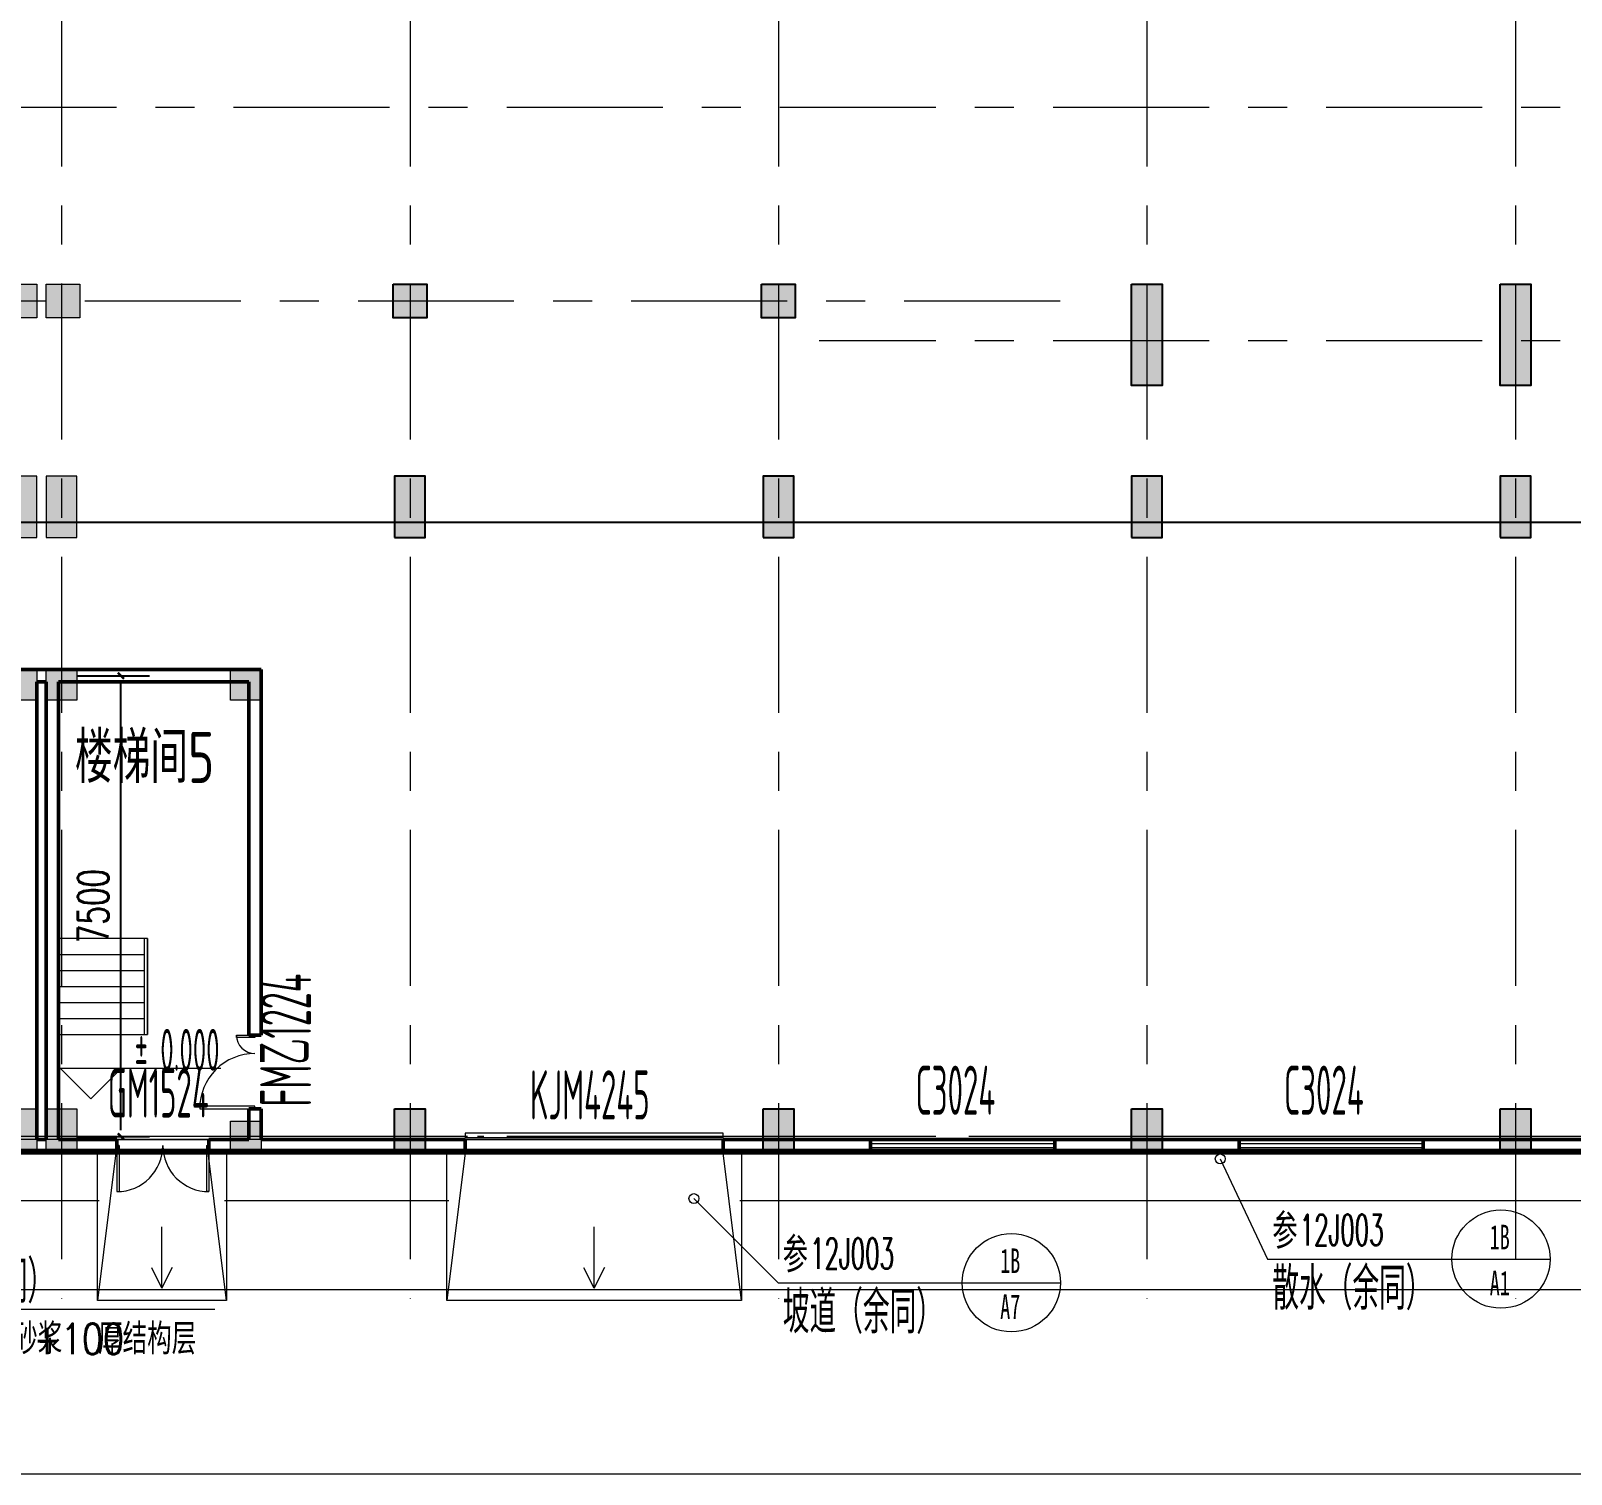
# Model space of a CAD drawing. Header units: metres. Extents: x 497148 to 498044, y 2998751 to 2999627.
# Drawn here: x 497705.76 to 497730.84, y 2999072.33 to 2999095.83 of the extents above; entities that cross this region are included whole.
import ezdxf

# ---------------------------------------------------------------- set-up
doc = ezdxf.new("R2010")
doc.units = ezdxf.units.M
for name, pattern in [('CENTER', [2, 1.25, -0.25, 0.25, -0.25]), ('DOTE', [2.42, 2, -0.2, 0.02, -0.2]), ('ZQWS-轴网线', [4448, 2540, -636, 636, -636]), ('轴网线', [4448, 2540, -636, 636, -636])]:
    doc.linetypes.add(name, pattern=pattern)
for name, color, linetype in [('A-WALL', 4, 'Continuous'), ('A-护栏', 13, 'Continuous'), ('A-楼板', 5, 'Continuous'), ('A-窗', 2, 'Continuous'), ('A-门', 2, 'Continuous'), ('COLU', 2, 'Continuous'), ('DOTE', 1, 'CENTER'), ('HATCH', 254, 'Continuous'), ('PUB_DIM', 3, 'Continuous'), ('S-WALL', 6, 'Continuous'), ('房间', 7, 'Continuous'), ('新建建筑', 2, 'Continuous')]:
    doc.layers.add(name, color=color, linetype=linetype)
for name, color, linetype, lineweight in [('A-WALL-可见线', 2, 'Continuous', 18), ('A-楼梯', 2, 'Continuous', 18), ('A-楼梯-面层线', 105, 'Continuous', 18), ('A-门窗号', 7, 'Continuous', 5), ('S-梁', 4, 'Continuous', 18), ('常规模型', 2, 'Continuous', 18), ('常规注释', 3, 'Continuous', 18), ('标高', 7, 'Continuous', 5), ('桁架-管廊', 6, 'Continuous', 0), ('结-COLU', 7, 'Continuous', 5), ('道路', 4, 'Continuous', 15)]:
    doc.layers.add(name, color=color, linetype=linetype, lineweight=lineweight)
doc.layers.add('建筑轴线', color=1, linetype='DOTE', lineweight=15, plot=False)
doc.styles.add('_HZTXT', font='txt.shx', dxfattribs={"width": 0.8, "bigfont": 'HZTXT.shx'})
doc.styles.add('_TCH_DIM_T3', font='SIMPLEX', dxfattribs={"width": 0.705882, "bigfont": 'GBCBIG'})
doc.styles.add('Hztxt-TSSDENG', font='TSSDENG', dxfattribs={"bigfont": 'Hztxt'})
doc.styles.add('Simplex_B_1', font='', dxfattribs={"width": 0.55, "height": 500})
doc.styles.add('仿宋_8', font='simfang.ttf', dxfattribs={"width": 0.6, "height": 2.5})
doc.styles.get('Simplex_B_1').set_extended_font_data('Simplex', bold=True)
doc.dimstyles.new('_TCH_ARCH&&200', dxfattribs={"dimscale": 2, "dimtxt": 280, "dimasz": 100, "dimexe": 200, "dimexo": 0, "dimgap": 100, "dimtad": 1, "dimdec": 0, "dimzin": 0, "dimdsep": 46, "dimtxsty": '_TCH_DIM_T3', "dimblk": '_ArchTick-2', "dimcen": 0.09, "dimdle": 200, "dimclrd": 256, "dimclre": 256, "dimclrt": 7, "dimazin": 2, "dimtfac": 1, "dimtdec": 0, "dimtix": 1, "dimtmove": 2, "dimatfit": 3, "dimfxl": 0, "dimtolj": 1, "dimtzin": 0, "dimarcsym": 0})

# ---------------------------------------------------------------- blocks, each defined once
blk = doc.blocks.new('新块')
blk.add_line((497572.184, 2999087.833), (497785.684, 2999087.833))
at = {"layer": '建筑轴线', "ltscale": 3}
blk.add_lwpolyline([(497572.434, 2999113.333), (497785.434, 2999113.333), (497785.434, 2999077.833), (497572.434, 2999077.833)], close=True, dxfattribs=at)
at = {"layer": '新建建筑', "linetype": 'Continuous', "const_width": 0.1}
blk.add_lwpolyline([(497785.684, 2999077.583), (497572.184, 2999077.583), (497572.184, 2999113.583), (497785.684, 2999113.583)], close=True, dxfattribs=at)
at = {"layer": '桁架-管廊', "linetype": 'ByBlock', "ltscale": 0.2}
blk.add_line((497789.434, 2999075.333), (497668.934, 2999075.333), dxfattribs=at)
at = {"layer": '道路', "linetype": 'ByBlock', "lineweight": 0, "ltscale": 0.2}
blk.add_line((497758.434, 2999072.333), (497576.91, 2999072.333), dxfattribs=at)
blk = doc.blocks.new('组合窗-双层双列-上部固定下部推拉 - C3024-4489019-0_000平面图_118')
at = {"color": 0, "lineweight": 50}
for p, q in [((-1500, -100), (-1500, 100)), ((1500, 100), (1500, -100))]:
    blk.add_line(p, q, dxfattribs=at)
at = {"color": 0, "lineweight": 18}
for p, q in [((-1500, 100), (1500, 100)), ((-1500, 33), (1500, 33)), ((-1500, -33), (1500, -33)), ((1500, -100), (-1500, -100))]:
    blk.add_line(p, q, dxfattribs=at)
blk = doc.blocks.new('一层_dwg_一层-5204054-0_000平面图_118')
at = {"layer": 'COLU', "color": 0, "flags": 128}
for points in [[(169941, 43654), (170491, 43654), (170491, 43104), (169941, 43104)], [(175941, 43654), (176491, 43654), (176491, 43104), (175941, 43104)], [(181966, 43654), (182466, 43654), (182466, 42004), (181966, 42004)], [(187966, 43654), (188466, 43654), (188466, 42004), (187966, 42004)], [(169966, 39529), (170466, 39529), (170466, 40529), (169966, 40529)], [(175966, 39529), (176466, 39529), (176466, 40529), (175966, 40529)], [(181966, 39529), (182466, 39529), (182466, 40529), (181966, 40529)], [(187966, 39529), (188466, 39529), (188466, 40529), (187966, 40529)], [(169966, 30229), (170466, 30229), (170466, 29529), (169966, 29529)], [(175966, 30229), (176466, 30229), (176466, 29529), (175966, 29529)], [(181966, 30229), (182466, 30229), (182466, 29529), (181966, 29529)], [(187966, 30229), (188466, 30229), (188466, 29529), (187966, 29529)]]:
    blk.add_lwpolyline(points, close=True, dxfattribs=at)
at = {"layer": '结-COLU', "color": 0, "flags": 128}
for points in [[(163591, 43654), (164141, 43654), (164141, 43104), (163591, 43104)], [(164291, 43654), (164841, 43654), (164841, 43104), (164291, 43104)], [(163641, 39529), (164141, 39529), (164141, 40529), (163641, 40529)], [(164291, 39529), (164791, 39529), (164791, 40529), (164291, 40529)], [(163641, 37379), (164141, 37379), (164141, 36879), (163641, 36879)], [(164291, 37379), (164791, 37379), (164791, 36879), (164291, 36879)], [(167291, 37379), (167791, 37379), (167791, 36879), (167291, 36879)], [(163641, 30229), (164141, 30229), (164141, 29529), (163641, 29529)], [(164291, 30229), (164791, 30229), (164791, 29529), (164291, 29529)], [(167291, 30029), (167791, 30029), (167791, 29529), (167291, 29529)]]:
    blk.add_lwpolyline(points, close=True, dxfattribs=at)
blk = doc.blocks.new('一层_dwg-4685749-0_000平面图_118')
at = {"lineweight": 5}
h = blk.add_hatch(color=0, dxfattribs=at)
h.paths.add_polyline_path([(178894, 10714), (179394, 10714), (179394, 11214), (178894, 11214)], flags=0)
h.paths.add_polyline_path([(151569, 10714), (152069, 10714), (152069, 11414), (151569, 11414)], flags=0)
h.paths.add_polyline_path([(229894, 10714), (230394, 10714), (230394, 11414), (229894, 11414)], flags=0)
h.paths.add_polyline_path([(188069, 10714), (188069, 11414), (187569, 11414), (187569, 10714)], flags=0)
h.paths.add_polyline_path([(229744, 10714), (229744, 11414), (229244, 11414), (229244, 10714)], flags=0)
h.paths.add_polyline_path([(211569, 10714), (212069, 10714), (212069, 11414), (211569, 11414)], flags=0)
h.paths.add_polyline_path([(42069, 10714), (42569, 10714), (42569, 11414), (42069, 11414)], flags=0)
h.paths.add_polyline_path([(217569, 10714), (218069, 10714), (218069, 11414), (217569, 11414)], flags=0)
h.paths.add_polyline_path([(55569, 10714), (56069, 10714), (56069, 11414), (55569, 11414)], flags=0)
h.paths.add_polyline_path([(115569, 10714), (116069, 10714), (116069, 11414), (115569, 11414)], flags=0)
h.paths.add_polyline_path([(50069, 10714), (50069, 11414), (49569, 11414), (49569, 10714)], flags=0)
h.paths.add_polyline_path([(181569, 10714), (182069, 10714), (182069, 11414), (181569, 11414)], flags=0)
h.paths.add_polyline_path([(109744, 10714), (109744, 11414), (109244, 11414), (109244, 10714)], flags=0)
h.paths.add_polyline_path([(91569, 10714), (92069, 10714), (92069, 11414), (91569, 11414)], flags=0)
h.paths.add_polyline_path([(236069, 10714), (236069, 11414), (235569, 11414), (235569, 10714)], flags=0)
h.paths.add_polyline_path([(74069, 10714), (74069, 11414), (73569, 11414), (73569, 10714)], flags=0)
h.paths.add_polyline_path([(88569, 10714), (89069, 10714), (89069, 11214), (88569, 11214)], flags=0)
h.paths.add_polyline_path([(61569, 10714), (62069, 10714), (62069, 11414), (61569, 11414)], flags=0)
h.paths.add_polyline_path([(133569, 10714), (134069, 10714), (134069, 11414), (133569, 11414)], flags=0)
h.paths.add_polyline_path([(67569, 10714), (68069, 10714), (68069, 11414), (67569, 11414)], flags=0)
h.paths.add_polyline_path([(169569, 10714), (170069, 10714), (170069, 11414), (169569, 11414)], flags=0)
h.paths.add_polyline_path([(193569, 10714), (194069, 10714), (194069, 11414), (193569, 11414)], flags=0)
h.paths.add_polyline_path([(200069, 10714), (200069, 11414), (199569, 11414), (199569, 10714)], flags=0)
h.paths.add_polyline_path([(164069, 10714), (164069, 11414), (163569, 11414), (163569, 10714)], flags=0)
h.paths.add_polyline_path([(176394, 10714), (176394, 11414), (175894, 11414), (175894, 10714)], flags=0)
h.paths.add_polyline_path([(205869, 10714), (206369, 10714), (206369, 11414), (205869, 11414)], flags=0)
h.paths.add_polyline_path([(223569, 10714), (224069, 10714), (224069, 11414), (223569, 11414)], flags=0)
h.paths.add_polyline_path([(249569, 10714), (249569, 11414), (249069, 11414), (249069, 10714)], flags=0)
h.paths.add_polyline_path([(175744, 10714), (175744, 11414), (175244, 11414), (175244, 10714)], flags=0)
h.paths.add_polyline_path([(255569, 10714), (255569, 11414), (255069, 11414), (255069, 10714)], flags=0)
h.paths.add_polyline_path([(128069, 10714), (128069, 11414), (127569, 11414), (127569, 10714)], flags=0)
h.paths.add_polyline_path([(79569, 10714), (80069, 10714), (80069, 11414), (79569, 11414)], flags=0)
h.paths.add_polyline_path([(243569, 10714), (243569, 11414), (243069, 11414), (243069, 10714)], flags=0)
h.paths.add_polyline_path([(85569, 10714), (86069, 10714), (86069, 11414), (85569, 11414)], flags=0)
h.paths.add_polyline_path([(98069, 10714), (98069, 11414), (97569, 11414), (97569, 10714), (97686, 10714)], flags=0)
h.paths.add_polyline_path([(103569, 10714), (104069, 10714), (104069, 11414), (103569, 11414)], flags=0)
h.paths.add_polyline_path([(121569, 10714), (122069, 10714), (122069, 11414), (121569, 11414)], flags=0)
h.paths.add_polyline_path([(110394, 10714), (110394, 11414), (109894, 11414), (109894, 10714)], flags=0)
h.paths.add_polyline_path([(146069, 10714), (146069, 11414), (145569, 11414), (145569, 10714)], flags=0)
h.paths.add_polyline_path([(158069, 10714), (158069, 11414), (157569, 11414), (157569, 10714)], flags=0)
h.paths.add_polyline_path([(140069, 10714), (140069, 11414), (139569, 11414), (139569, 10714)], flags=0)
h.paths.add_polyline_path([(243569, 13164), (243569, 13664), (243069, 13664), (243069, 13164)], flags=0)
h.paths.add_polyline_path([(249069, 13164), (249569, 13164), (249569, 13664), (249069, 13664)], flags=0)
h.paths.add_polyline_path([(140069, 15214), (140069, 15714), (139569, 15714), (139569, 15214)], flags=0)
h.paths.add_polyline_path([(157569, 15214), (158069, 15214), (158069, 15714), (157569, 15714)], flags=0)
h.paths.add_polyline_path([(151569, 15214), (152069, 15214), (152069, 15714), (151569, 15714)], flags=0)
h.paths.add_polyline_path([(128069, 15214), (128069, 15714), (127569, 15714), (127569, 15214)], flags=0)
h.paths.add_polyline_path([(146069, 15214), (146069, 15714), (145569, 15714), (145569, 15214)], flags=0)
h.paths.add_polyline_path([(133569, 15214), (134069, 15214), (134069, 15714), (133569, 15714)], flags=0)
h.paths.add_polyline_path([(88569, 18064), (89069, 18064), (89069, 18564), (88569, 18564)], flags=0)
h.paths.add_polyline_path([(79719, 18064), (80069, 18064), (80069, 18564), (79569, 18564), (79569, 18064)], flags=0)
h.paths.add_polyline_path([(85569, 18064), (86069, 18064), (86069, 18564), (85569, 18564)], flags=0)
h.paths.add_polyline_path([(74069, 18064), (74069, 18564), (73569, 18564), (73569, 18064)], flags=0)
h.paths.add_polyline_path([(178894, 18064), (179394, 18064), (179394, 18564), (178894, 18564)], flags=0)
h.paths.add_polyline_path([(164069, 18064), (164069, 18564), (163569, 18564), (163569, 18064)], flags=0)
h.paths.add_polyline_path([(175244, 18064), (175744, 18064), (175744, 18564), (175244, 18564)], flags=0)
h.paths.add_polyline_path([(175894, 18064), (176394, 18064), (176394, 18564), (175894, 18564)], flags=0)
h.paths.add_polyline_path([(169569, 18064), (170069, 18064), (170069, 18564), (169569, 18564)], flags=0)
h.paths.add_polyline_path([(169569, 20714), (170069, 20714), (170069, 21714), (169569, 21714), (169569, 21014)], flags=0)
h.paths.add_polyline_path([(55569, 20714), (56069, 20714), (56069, 21714), (55569, 21714), (55569, 21014)], flags=0)
h.paths.add_polyline_path([(175744, 20714), (175744, 21714), (175244, 21714), (175244, 20714)], flags=0)
h.paths.add_polyline_path([(49569, 20714), (50069, 20714), (50069, 21714), (49569, 21714), (49569, 21014)], flags=0)
h.paths.add_polyline_path([(164069, 20714), (164069, 21714), (163569, 21714), (163569, 20714)], flags=0)
h.paths.add_polyline_path([(133569, 20714), (134069, 20714), (134069, 21714), (133569, 21714), (133569, 21014)], flags=0)
h.paths.add_polyline_path([(158069, 20714), (158069, 21714), (157569, 21714), (157569, 20714)], flags=0)
h.paths.add_polyline_path([(92069, 20714), (92069, 21714), (91569, 21714), (91569, 20714)], flags=0)
h.paths.add_polyline_path([(61569, 20714), (62069, 20714), (62069, 21714), (61569, 21714), (61569, 21014)], flags=0)
h.paths.add_polyline_path([(73569, 20714), (74069, 20714), (74069, 21714), (73569, 21714), (73569, 21014)], flags=0)
h.paths.add_polyline_path([(67569, 20714), (68069, 20714), (68069, 21714), (67569, 21714), (67569, 21014)], flags=0)
h.paths.add_polyline_path([(85569, 20714), (86069, 20714), (86069, 21714), (85569, 21714), (85569, 21014)], flags=0)
h.paths.add_polyline_path([(109744, 20714), (109744, 21714), (109244, 21714), (109244, 20714)], flags=0)
h.paths.add_polyline_path([(42069, 20714), (42569, 20714), (42569, 21714), (42069, 21714), (42069, 21014)], flags=0)
h.paths.add_polyline_path([(151569, 20714), (152069, 20714), (152069, 21714), (151569, 21714), (151569, 21014)], flags=0)
h.paths.add_polyline_path([(206369, 20714), (206369, 21714), (205869, 21714), (205869, 20714)], flags=0)
h.paths.add_polyline_path([(249069, 20714), (249569, 20714), (249569, 21714), (249069, 21714), (249069, 21014)], flags=0)
h.paths.add_polyline_path([(255569, 20714), (255569, 21714), (255069, 21714), (255069, 20714)], flags=0)
h.paths.add_polyline_path([(212069, 20714), (212069, 21714), (211569, 21714), (211569, 20714)], flags=0)
h.paths.add_polyline_path([(217569, 20714), (218069, 20714), (218069, 21714), (217569, 21714), (217569, 21014)], flags=0)
h.paths.add_polyline_path([(224069, 20714), (224069, 21714), (223569, 21714), (223569, 20714)], flags=0)
h.paths.add_polyline_path([(199569, 20714), (200069, 20714), (200069, 21714), (199569, 21714), (199569, 21014)], flags=0)
h.paths.add_polyline_path([(193569, 20714), (194069, 20714), (194069, 21714), (193569, 21714), (193569, 21014)], flags=0)
h.paths.add_polyline_path([(80069, 20714), (80069, 21714), (79569, 21714), (79569, 20714)], flags=0)
h.paths.add_polyline_path([(97686, 20714), (98069, 20714), (98069, 21714), (97569, 21714), (97569, 20714)], flags=0)
h.paths.add_polyline_path([(116069, 20714), (116069, 21714), (115569, 21714), (115569, 20714)], flags=0)
h.paths.add_polyline_path([(104069, 20714), (104069, 21714), (103569, 21714), (103569, 20714)], flags=0)
h.paths.add_polyline_path([(181569, 20714), (182069, 20714), (182069, 21714), (181569, 21714), (181569, 21014)], flags=0)
h.paths.add_polyline_path([(188069, 20714), (188069, 21714), (187569, 21714), (187569, 20714)], flags=0)
h.paths.add_polyline_path([(235569, 20714), (236069, 20714), (236069, 21714), (235569, 21714), (235569, 21014)], flags=0)
h.paths.add_polyline_path([(229244, 20714), (229744, 20714), (229744, 21714), (229244, 21714), (229244, 21014)], flags=0)
h.paths.add_polyline_path([(139569, 20714), (140069, 20714), (140069, 21714), (139569, 21714), (139569, 21014)], flags=0)
h.paths.add_polyline_path([(230394, 20714), (230394, 21714), (229894, 21714), (229894, 20714)], flags=0)
h.paths.add_polyline_path([(110394, 20714), (110394, 21714), (109894, 21714), (109894, 20714)], flags=0)
h.paths.add_polyline_path([(243069, 20714), (243569, 20714), (243569, 21714), (243069, 21714), (243069, 21014)], flags=0)
h.paths.add_polyline_path([(122069, 20714), (122069, 21714), (121569, 21714), (121569, 20714)], flags=0)
h.paths.add_polyline_path([(128069, 20714), (128069, 21714), (127569, 21714), (127569, 20714)], flags=0)
h.paths.add_polyline_path([(176394, 20714), (176394, 21714), (175894, 21714), (175894, 20714)], flags=0)
h.paths.add_polyline_path([(145569, 20714), (146069, 20714), (146069, 21714), (145569, 21714), (145569, 21014)], flags=0)
h.paths.add_polyline_path([(206369, 23189), (206369, 24839), (205869, 24839), (205869, 23189)], flags=0)
h.paths.add_polyline_path([(199569, 23189), (200069, 23189), (200069, 24839), (199569, 24839)], flags=0)
h.paths.add_polyline_path([(194069, 23189), (194069, 24839), (193569, 24839), (193569, 23189)], flags=0)
h.paths.add_polyline_path([(229044, 23564), (229744, 23564), (229744, 24264), (229044, 24264)], flags=0)
h.paths.add_polyline_path([(224169, 23564), (224169, 24264), (223469, 24264), (223469, 23564)], flags=0)
h.paths.add_polyline_path([(217469, 23564), (218169, 23564), (218169, 24264), (217469, 24264)], flags=0)
h.paths.add_polyline_path([(212169, 23564), (212169, 24264), (211469, 24264), (211469, 23564)], flags=0)
h.paths.add_polyline_path([(230594, 23564), (230594, 24264), (229894, 24264), (229894, 23564)], flags=0)
h.paths.add_polyline_path([(187544, 24289), (188094, 24289), (188094, 24839), (187544, 24839)], flags=0)
h.paths.add_polyline_path([(182094, 24289), (182094, 24839), (181544, 24839), (181544, 24289)], flags=0)
h.paths.add_polyline_path([(104094, 24289), (104094, 24839), (103544, 24839), (103544, 24289)], flags=0)
h.paths.add_polyline_path([(109894, 24289), (110444, 24289), (110444, 24839), (109894, 24839)], flags=0)
h.paths.add_polyline_path([(121544, 24289), (122094, 24289), (122094, 24839), (121544, 24839)], flags=0)
h.paths.add_polyline_path([(97686, 24289), (98094, 24289), (98094, 24839), (97544, 24839), (97544, 24289)], flags=0)
h.paths.add_polyline_path([(163544, 24289), (164094, 24289), (164094, 24839), (163544, 24839)], flags=0)
h.paths.add_polyline_path([(175194, 24289), (175744, 24289), (175744, 24839), (175194, 24839)], flags=0)
h.paths.add_polyline_path([(133544, 24289), (134094, 24289), (134094, 24839), (133544, 24839)], flags=0)
h.paths.add_polyline_path([(175894, 24289), (176444, 24289), (176444, 24839), (175894, 24839)], flags=0)
h.paths.add_polyline_path([(146094, 24289), (146094, 24839), (145544, 24839), (145544, 24289)], flags=0)
h.paths.add_polyline_path([(80094, 24289), (80094, 24839), (79544, 24839), (79544, 24289)], flags=0)
h.paths.add_polyline_path([(85544, 24289), (86094, 24289), (86094, 24839), (85544, 24839)], flags=0)
h.paths.add_polyline_path([(128094, 24289), (128094, 24839), (127544, 24839), (127544, 24289)], flags=0)
h.paths.add_polyline_path([(151544, 24289), (152094, 24289), (152094, 24839), (151544, 24839)], flags=0)
h.paths.add_polyline_path([(109194, 24289), (109744, 24289), (109744, 24839), (109194, 24839)], flags=0)
h.paths.add_polyline_path([(169544, 24289), (170094, 24289), (170094, 24839), (169544, 24839)], flags=0)
h.paths.add_polyline_path([(140094, 24289), (140094, 24839), (139544, 24839), (139544, 24289)], flags=0)
h.paths.add_polyline_path([(157544, 24289), (158094, 24289), (158094, 24839), (157544, 24839)], flags=0)
h.paths.add_polyline_path([(91544, 24289), (92094, 24289), (92094, 24839), (91544, 24839)], flags=0)
h.paths.add_polyline_path([(115544, 24289), (116094, 24289), (116094, 24839), (115544, 24839)], flags=0)
h.paths.add_polyline_path([(235544, 27439), (236094, 27439), (236094, 27989), (235544, 27989)], flags=0)
h.paths.add_polyline_path([(243044, 27439), (243594, 27439), (243594, 27989), (243044, 27989)], flags=0)
h.paths.add_polyline_path([(249594, 27439), (249594, 27989), (249044, 27989), (249044, 27439)], flags=0)
h.paths.add_polyline_path([(62094, 27439), (62094, 27989), (61544, 27989), (61544, 27439)], flags=0)
h.paths.add_polyline_path([(64569, 27439), (65119, 27439), (65119, 27989), (64569, 27989)], flags=0)
h.paths.add_polyline_path([(56094, 27439), (56094, 27989), (55544, 27989), (55544, 27439)], flags=0)
h.paths.add_polyline_path([(50094, 27439), (50094, 27989), (49559, 27989), (49559, 27439)], flags=0)
h.paths.add_polyline_path([(255569, 27464), (255569, 27964), (254769, 27964), (254769, 27464)], flags=0)
h.paths.add_polyline_path([(42579, 27464), (42579, 27964), (42069, 27964), (42069, 27464)], flags=0)
h.paths.add_polyline_path([(243594, 34739), (243594, 35289), (243044, 35289), (243044, 34739)], flags=0)
h.paths.add_polyline_path([(249044, 34739), (249594, 34739), (249594, 35289), (249044, 35289)], flags=0)
h.paths.add_polyline_path([(236094, 34739), (236094, 35289), (235544, 35289), (235544, 34739)], flags=0)
h.paths.add_polyline_path([(64569, 34739), (65119, 34739), (65119, 35289), (64569, 35289)], flags=0)
h.paths.add_polyline_path([(55544, 34739), (56094, 34739), (56094, 35289), (55544, 35289)], flags=0)
h.paths.add_polyline_path([(49559, 34739), (50094, 34739), (50094, 35289), (49559, 35289), (49559, 35274)], flags=0)
h.paths.add_polyline_path([(61544, 34739), (62094, 34739), (62094, 35289), (61544, 35289)], flags=0)
h.paths.add_polyline_path([(42579, 34764), (42579, 35264), (42069, 35264), (42069, 34764)], flags=0)
h.paths.add_polyline_path([(255569, 34764), (255569, 35264), (254769, 35264), (254769, 34764)], flags=0)
h.paths.add_polyline_path([(229769, 37589), (229769, 38139), (229219, 38139), (229219, 37589)], flags=0)
h.paths.add_polyline_path([(187544, 37589), (188094, 37589), (188094, 38139), (187544, 38139)], flags=0)
h.paths.add_polyline_path([(236094, 37589), (236094, 38139), (235544, 38139), (235544, 37589)], flags=0)
h.paths.add_polyline_path([(212094, 37589), (212094, 38139), (211544, 38139), (211544, 37589)], flags=0)
h.paths.add_polyline_path([(182094, 37589), (182094, 38139), (181544, 38139), (181544, 37589)], flags=0)
h.paths.add_polyline_path([(243594, 37589), (243594, 38139), (243044, 38139), (243044, 37589)], flags=0)
h.paths.add_polyline_path([(230419, 37589), (230419, 38139), (229869, 38139), (229869, 37589)], flags=0)
h.paths.add_polyline_path([(199544, 37589), (200094, 37589), (200094, 38139), (199544, 38139)], flags=0)
h.paths.add_polyline_path([(249044, 37589), (249594, 37589), (249594, 38139), (249044, 38139)], flags=0)
h.paths.add_polyline_path([(205844, 37589), (206394, 37589), (206394, 38139), (205844, 38139)], flags=0)
h.paths.add_polyline_path([(223544, 37589), (224094, 37589), (224094, 38139), (223544, 38139)], flags=0)
h.paths.add_polyline_path([(218094, 37589), (218094, 38139), (217544, 38139), (217544, 37589)], flags=0)
h.paths.add_polyline_path([(194094, 37589), (194094, 38139), (193544, 38139), (193544, 37589)], flags=0)
h.paths.add_polyline_path([(163544, 37589), (164094, 37589), (164094, 38139), (163544, 38139)], flags=0)
h.paths.add_polyline_path([(157544, 37589), (158094, 37589), (158094, 38139), (157544, 38139)], flags=0)
h.paths.add_polyline_path([(176444, 37589), (176444, 38139), (175894, 38139), (175894, 37589)], flags=0)
h.paths.add_polyline_path([(146094, 37589), (146094, 38139), (145544, 38139), (145544, 37589)], flags=0)
h.paths.add_polyline_path([(169544, 37589), (170094, 37589), (170094, 38139), (169544, 38139)], flags=0)
h.paths.add_polyline_path([(139544, 37589), (140094, 37589), (140094, 38139), (139544, 38139)], flags=0)
h.paths.add_polyline_path([(91544, 37589), (92094, 37589), (92094, 38139), (91544, 38139)], flags=0)
h.paths.add_polyline_path([(97544, 37589), (98094, 37589), (98094, 38139), (97544, 38139)], flags=0)
h.paths.add_polyline_path([(80094, 37589), (80094, 38139), (79544, 38139), (79544, 37589)], flags=0)
h.paths.add_polyline_path([(115544, 37589), (116094, 37589), (116094, 38139), (115544, 38139)], flags=0)
h.paths.add_polyline_path([(134094, 37589), (134094, 38139), (133544, 38139), (133544, 37589)], flags=0)
h.paths.add_polyline_path([(85544, 37589), (86094, 37589), (86094, 38139), (85544, 38139)], flags=0)
h.paths.add_polyline_path([(104094, 37589), (104094, 38139), (103544, 38139), (103544, 37589)], flags=0)
h.paths.add_polyline_path([(109744, 37589), (109744, 38139), (109194, 38139), (109194, 37589)], flags=0)
h.paths.add_polyline_path([(56094, 37589), (56094, 38139), (55544, 38139), (55544, 37589)], flags=0)
h.paths.add_polyline_path([(73544, 37589), (74094, 37589), (74094, 38139), (73544, 38139)], flags=0)
h.paths.add_polyline_path([(50094, 37589), (50094, 38139), (49559, 38139), (49559, 37589)], flags=0)
h.paths.add_polyline_path([(127544, 37589), (128094, 37589), (128094, 38139), (127544, 38139)], flags=0)
h.paths.add_polyline_path([(122094, 37589), (122094, 38139), (121544, 38139), (121544, 37589)], flags=0)
h.paths.add_polyline_path([(110444, 37589), (110444, 38139), (109894, 38139), (109894, 37589)], flags=0)
h.paths.add_polyline_path([(175744, 37589), (175744, 38139), (175194, 38139), (175194, 37589)], flags=0)
h.paths.add_polyline_path([(152094, 37589), (152094, 38139), (151544, 38139), (151544, 37589)], flags=0)
h.paths.add_polyline_path([(68094, 37589), (68094, 38139), (67544, 38139), (67544, 37589)], flags=0)
h.paths.add_polyline_path([(62094, 37589), (62094, 38139), (61544, 38139), (61544, 37589)], flags=0)
h.paths.add_polyline_path([(42579, 37614), (42579, 38114), (42069, 38114), (42069, 37614)], flags=0)
h.paths.add_polyline_path([(255569, 37614), (255569, 38114), (254769, 38114), (254769, 37614)], flags=0)
h.paths.add_polyline_path([(243069, 43764), (243569, 43764), (243569, 44264), (243069, 44264), (243069, 43864)], flags=0)
h.paths.add_polyline_path([(249069, 43764), (249569, 43764), (249569, 44264), (249069, 44264)], flags=0)
h.paths.add_polyline_path([(255569, 45714), (255569, 46714), (255069, 46714), (255069, 45714)], flags=0)
h.paths.add_polyline_path([(249069, 45714), (249569, 45714), (249569, 46714), (249069, 46714)], flags=0)
h.paths.add_polyline_path([(243569, 45714), (243569, 46714), (243069, 46714), (243069, 45714)], flags=0)
h.paths.add_polyline_path([(187569, 45714), (188069, 45714), (188069, 46714), (187569, 46714)], flags=0)
h.paths.add_polyline_path([(182069, 45714), (182069, 46714), (181569, 46714), (181569, 45714)], flags=0)
h.paths.add_polyline_path([(229894, 45714), (230394, 45714), (230394, 46714), (229894, 46714)], flags=0)
h.paths.add_polyline_path([(229244, 45714), (229744, 45714), (229744, 46714), (229244, 46714)], flags=0)
h.paths.add_polyline_path([(236069, 45714), (236069, 46714), (235569, 46714), (235569, 45714)], flags=0)
h.paths.add_polyline_path([(212069, 45714), (212069, 46714), (211569, 46714), (211569, 45714)], flags=0)
h.paths.add_polyline_path([(193569, 45714), (194069, 45714), (194069, 46714), (193569, 46714)], flags=0)
h.paths.add_polyline_path([(199569, 45714), (200069, 45714), (200069, 46714), (199569, 46714)], flags=0)
h.paths.add_polyline_path([(205869, 45714), (206369, 45714), (206369, 46714), (205869, 46714)], flags=0)
h.paths.add_polyline_path([(223569, 45714), (224069, 45714), (224069, 46714), (223569, 46714)], flags=0)
h.paths.add_polyline_path([(218069, 45714), (218069, 46714), (217569, 46714), (217569, 45714)], flags=0)
h.paths.add_polyline_path([(146069, 45714), (146069, 46714), (145569, 46714), (145569, 45714)], flags=0)
h.paths.add_polyline_path([(176394, 45714), (176394, 46714), (175894, 46714), (175894, 45714)], flags=0)
h.paths.add_polyline_path([(49569, 45714), (50069, 45714), (50069, 46714), (49569, 46714)], flags=0)
h.paths.add_polyline_path([(42069, 45714), (42569, 45714), (42569, 46714), (42069, 46714)], flags=0)
h.paths.add_polyline_path([(163569, 45714), (164069, 45714), (164069, 46714), (163569, 46714)], flags=0)
h.paths.add_polyline_path([(170069, 45714), (170069, 46714), (169569, 46714), (169569, 45714)], flags=0)
h.paths.add_polyline_path([(91569, 45714), (92069, 45714), (92069, 46714), (91569, 46714)], flags=0)
h.paths.add_polyline_path([(121569, 45714), (122069, 45714), (122069, 46714), (121569, 46714)], flags=0)
h.paths.add_polyline_path([(128069, 45714), (128069, 46714), (127569, 46714), (127569, 45714)], flags=0)
h.paths.add_polyline_path([(103569, 45714), (104069, 45714), (104069, 46714), (103569, 46714)], flags=0)
h.paths.add_polyline_path([(74069, 45714), (74069, 46714), (73569, 46714), (73569, 45714)], flags=0)
h.paths.add_polyline_path([(86069, 45714), (86069, 46714), (85569, 46714), (85569, 45714)], flags=0)
h.paths.add_polyline_path([(157569, 45714), (158069, 45714), (158069, 46714), (157569, 46714)], flags=0)
h.paths.add_polyline_path([(110394, 45714), (110394, 46714), (109894, 46714), (109894, 45714)], flags=0)
h.paths.add_polyline_path([(68069, 45714), (68069, 46714), (67569, 46714), (67569, 45714)], flags=0)
h.paths.add_polyline_path([(175744, 45714), (175744, 46714), (175244, 46714), (175244, 45714)], flags=0)
h.paths.add_polyline_path([(61569, 45714), (62069, 45714), (62069, 46714), (61569, 46714)], flags=0)
h.paths.add_polyline_path([(80069, 45714), (80069, 46714), (79569, 46714), (79569, 45714)], flags=0)
h.paths.add_polyline_path([(133569, 45714), (134069, 45714), (134069, 46714), (133569, 46714)], flags=0)
h.paths.add_polyline_path([(97569, 45714), (98069, 45714), (98069, 46714), (97569, 46714)], flags=0)
h.paths.add_polyline_path([(55569, 45714), (56069, 45714), (56069, 46714), (55569, 46714)], flags=0)
h.paths.add_polyline_path([(139569, 45714), (140069, 45714), (140069, 46714), (139569, 46714)], flags=0)
h.paths.add_polyline_path([(109244, 45714), (109744, 45714), (109744, 46714), (109244, 46714)], flags=0)
h.paths.add_polyline_path([(115569, 45714), (116069, 45714), (116069, 46714), (115569, 46714)], flags=0)
h.paths.add_polyline_path([(152069, 45714), (152069, 46714), (151569, 46714), (151569, 45714)], flags=0)
at = {"color": 0}
blk.add_blockref('一层_dwg_一层-5204054-0_000平面图_118', (11602, -18815), dxfattribs=at)
blk = doc.blocks.new('ZQWS-卷帘门-侧装-单轨-可开启 - 卷帘门KJM4245-4749341-0_000平面图_118')
at = {"color": 0, "lineweight": 50}
for p, q in [((-2100, 100), (-2100, -100)), ((2100, -100), (2100, 100))]:
    blk.add_line(p, q, dxfattribs=at)
at = {"color": 0, "lineweight": 13}
for p, q in [((2100, -130), (-2100, -130)), ((-2100, -130), (-2100, -200)), ((-2100, -200), (2100, -200)), ((2100, -200), (2100, -130))]:
    blk.add_line(p, q, dxfattribs=at)
blk = doc.blocks.new('顶部扶栏类型 - 顶部扶栏_内部_-4797701-0_000平面图_118')
at = {"layer": 'A-护栏', "lineweight": 13}
for p, q in [((88867, 28831), (88867, 28827)), ((88867, 28827), (88917, 28827)), ((88917, 28827), (88917, 28831))]:
    blk.add_line(p, q, dxfattribs=at)
blk = doc.blocks.new('顶部扶栏类型 - 顶部扶栏_内部_-V8-0_000平面图_118')
at = {"layer": 'A-护栏', "lineweight": 13}
for p, q in [((88917, 30387), (88867, 30387)), ((88867, 28827), (88867, 30387)), ((88917, 28827), (88917, 30387)), ((88867, 28827), (88917, 28827))]:
    blk.add_line(p, q, dxfattribs=at)
blk = doc.blocks.new('海诚-子母-防火-平开-无视窗 - 1200 x 2400mm b-4565267-0_000平面图_118')
at = {"color": 0, "lineweight": 5}
for p, q in [((-560, 900), (-600, 900)), ((-600, 900), (-600, 100)), ((-560, 0), (-560, 900)), ((560, 0), (560, 300)), ((560, 300), (600, 300)), ((600, 300), (600, 100)), ((-600, 0), (-560, 0)), ((600, 0), (560, 0))]:
    blk.add_line(p, q, dxfattribs=at)
at = {"color": 0, "lineweight": 18}
for p, q in [((-600, 100), (-600, 0)), ((600, 100), (600, 0))]:
    blk.add_line(p, q, dxfattribs=at)
at = {"color": 0, "lineweight": 5}
for centre, radius, start, end in [((-600, 0), 900, 360, 90), ((600, 0), 300, 90, 180)]:
    blk.add_arc(centre, radius, start, end, dxfattribs=at)
blk = doc.blocks.new('ZQWS-双扇平开门 - GM1524-4417206-0_000平面图_118')
at = {"color": 0, "lineweight": 18}
for p, q in [((-750, 750), (-710, 750)), ((-750, 100), (-750, 750)), ((-710, 0), (-710, 750)), ((750, 750), (710, 750)), ((710, 0), (710, 750)), ((750, 100), (750, 750)), ((-710, 0), (-750, 0)), ((710, 0), (750, 0))]:
    blk.add_line(p, q, dxfattribs=at)
at = {"color": 0, "lineweight": 50}
for p, q in [((-750, 100), (-750, -100)), ((750, -100), (750, 100))]:
    blk.add_line(p, q, dxfattribs=at)
at = {"color": 0, "lineweight": 18}
for centre, start, end in [((-750, 0), 360, 90), ((750, 0), 90, 180)]:
    blk.add_arc(centre, 750, start, end, dxfattribs=at)
blk = doc.blocks.new('入门坡道 - 入门坡道-4959790-0_000平面图_118')
at = {"layer": '常规模型', "lineweight": 18}
for p, q in [((-1097, -2269), (-1097, 131)), ((-1097, 131), (-797, 131)), ((-797, 131), (-1097, -2269)), ((-797, 131), (703, 131)), ((703, 131), (1003, 131)), ((1003, -2269), (703, 131)), ((1003, 131), (1003, -2269)), ((1003, -2269), (-1097, -2269))]:
    blk.add_line(p, q, dxfattribs=at)
blk = doc.blocks.new('入门坡道 - 入门坡道 - 200-6_118')
at = {"layer": '常规模型'}
for q in [(-47, -1069), (-214, -1741), (127, -1728)]:
    blk.add_line((-47, -2069), q, dxfattribs=at)
blk.add_blockref('入门坡道 - 入门坡道-4959790-0_000平面图_118', (0, 0), dxfattribs=at)
blk = doc.blocks.new('入门坡道 - 入门坡道-4743831-0_000平面图_118')
at = {"layer": '常规模型', "lineweight": 18}
for p, q in [((-2447, -2269), (-2447, 131)), ((-2447, 131), (-2147, 131)), ((-2147, 131), (-2447, -2269)), ((-2147, 131), (2053, 131)), ((2053, 131), (2353, 131)), ((2353, -2269), (2053, 131)), ((2353, 131), (2353, -2269)), ((2353, -2269), (-2447, -2269))]:
    blk.add_line(p, q, dxfattribs=at)
blk = doc.blocks.new('入门坡道 - 入门坡道 - 200-5_118')
at = {"layer": '常规模型'}
for q in [(-47, -1069), (-214, -1741), (127, -1728)]:
    blk.add_line((-47, -2069), q, dxfattribs=at)
blk.add_blockref('入门坡道 - 入门坡道-4743831-0_000平面图_118', (0, 0), dxfattribs=at)
blk = doc.blocks.new('高程点 - 高程点-标准-4143835-0_000平面图_118')
at = {"layer": '标高', "lineweight": 9}
for p, q in [((-2.5, 2.5), (10.6, 2.5)), ((0, 0), (-2.5, 2.5)), ((0, 0), (2.5, 2.5))]:
    blk.add_line(p, q, dxfattribs=at)
blk = doc.blocks.new('_ArchTick-2')
at = {"color": 0, "linetype": 'ByBlock', "const_width": 0.4}
blk.add_lwpolyline([(-0.5, -0.5), (0.5, 0.5)], dxfattribs=at)
blk = doc.blocks.new('*D219')
at = {"layer": 'Defpoints', "color": 0, "transparency": 16777216}
for p in [(-299574, 204676), (-298874, 204676), (-299574, 197176)]:
    blk.add_point(p, dxfattribs=at)
at = {"layer": 'PUB_DIM', "lineweight": -2, "transparency": 16777216}
for p, q in [((-299574, 204676), (-298408, 204676)), ((-298874, 197276), (-298874, 204576)), ((-299574, 197176), (-298408, 197176))]:
    blk.add_line(p, q, dxfattribs=at)
at = {"layer": 'PUB_DIM', "lineweight": -2, "transparency": 16777216, "xscale": 100, "yscale": 100, "zscale": 100}
for p, rotation in [((-298874, 204676), 90), ((-298874, 197176), 270)]:
    blk.add_blockref('_ArchTick-2', p, dxfattribs=dict(at, rotation=rotation))
at = {"layer": 'PUB_DIM', "color": 7, "transparency": 16777216, "insert": (-299324, 200926), "char_height": 500, "attachment_point": 5, "rotation": 90, "style": '_TCH_DIM_T3'}
blk.add_mtext('\\A1;7500', dxfattribs=at)
blk = doc.blocks.new('Aproll6 - type1-5216897-0_000平面图_134')
at = {"layer": '常规模型', "lineweight": 18}
for p, q in [((88417, 26917), (83342, 26917)), ((88417, 26917), (88417, 26897)), ((89917, 26897), (89917, 26917)), ((94092, 26917), (89917, 26917)), ((94092, 26917), (94092, 26897)), ((98292, 26897), (98292, 26917)), ((148392, 26917), (98292, 26917)), ((88133, 26117), (83342, 26117)), ((93822, 26117), (90173, 26117)), ((148122, 26117), (98562, 26117))]:
    blk.add_line(p, q, dxfattribs=at)
blk = doc.blocks.new('01索引标注 - 索引标注-5278345-0_000-出图_208')
at = {"layer": '常规注释', "lineweight": 18}
for p, q in [((0, 0), (15, 0)), ((15, 0), (23, 0))]:
    blk.add_line(p, q, dxfattribs=at)
blk.add_circle((19, 0), 4, dxfattribs=at)
at = {"layer": '常规注释', "color": 7, "lineweight": 5, "char_height": 2, "width": 2.0283, "attachment_point": 1, "style": '仿宋_8'}
for s, insert in [('1B', (18.09, 2.79)), ('A7', (18.09, -0.95))]:
    blk.add_mtext(s, dxfattribs=dict(at, insert=insert))
blk = doc.blocks.new('01索引标注 - 索引标注 - 200-1_208')
at = {"layer": '常规注释'}
blk.add_line((-1370, 1371), (0, 0), dxfattribs=at)
blk.add_circle((-1370, 1371), 80, dxfattribs=at)
at = {"layer": '常规注释', "lineweight": 5, "xscale": 200, "yscale": 200, "zscale": 200}
blk.add_blockref('01索引标注 - 索引标注-5278345-0_000-出图_208', (0, 0), dxfattribs=at)
at = {"layer": '常规注释', "color": 7, "style": 'Hztxt-TSSDENG', "width": 0.63}
blk.add_text('坡道（余同）', height=690, dxfattribs=at).set_placement((78, -824))
at = {"layer": '常规注释', "color": 7, "lineweight": 5, "char_height": 500, "attachment_point": 1, "style": 'Simplex_B_1'}
for s, insert, width in [('\\f仿宋|b0|i0|c134|p49|;\\W.6;参', (78, 724), 538.73), ('12J003', (523, 724), 1616.2)]:
    blk.add_mtext(s, dxfattribs=dict(at, insert=insert, width=width))
blk = doc.blocks.new('01索引标注 - 索引标注-5278359-0_000-出图_208')
at = {"layer": '常规注释', "lineweight": 18}
for p, q in [((0, 0), (15, 0)), ((15, 0), (23, 0))]:
    blk.add_line(p, q, dxfattribs=at)
blk.add_circle((19, 0), 4, dxfattribs=at)
at = {"layer": '常规注释', "color": 7, "lineweight": 5, "char_height": 2, "width": 2.0283, "attachment_point": 1, "style": '仿宋_8'}
for s, insert in [('1B', (18.09, 2.79)), ('A1', (18.09, -0.95))]:
    blk.add_mtext(s, dxfattribs=dict(at, insert=insert))
blk = doc.blocks.new('01索引标注 - 索引标注 - 200-2_208')
at = {"layer": '常规注释'}
blk.add_line((-771, 1632), (0, 0), dxfattribs=at)
blk.add_circle((-771, 1632), 80, dxfattribs=at)
at = {"layer": '常规注释', "lineweight": 5, "xscale": 200, "yscale": 200, "zscale": 200}
blk.add_blockref('01索引标注 - 索引标注-5278359-0_000-出图_208', (0, 0), dxfattribs=at)
at = {"layer": '常规注释', "color": 7, "style": 'Hztxt-TSSDENG', "width": 0.63}
blk.add_text('散水（余同）', height=690, dxfattribs=at).set_placement((78, -824))
at = {"layer": '常规注释', "color": 7, "lineweight": 5, "char_height": 500, "attachment_point": 1, "style": 'Simplex_B_1'}
for s, insert, width in [('\\f仿宋|b0|i0|c134|p49|;\\W.6;参', (78, 724), 538.73), ('12J003', (523, 724), 1616.2)]:
    blk.add_mtext(s, dxfattribs=dict(at, insert=insert, width=width))
blk = doc.blocks.new('01引出标注 - 双行-2_5mm-0_7-实心点-5262912-0_000-出图_208')
at = {"layer": '常规注释', "lineweight": 18}
blk.add_line((35, 0), (0, 0), dxfattribs=at)
blk = doc.blocks.new('01引出标注 - 双行-2.5mm-0.7-实心点 - 200-7_208')
at = {"layer": 'HATCH'}
h = blk.add_hatch(color=256, dxfattribs=at)
edge = h.paths.add_edge_path(flags=0)
edge.add_arc((-139, 1169), 60, 0, 360)
at = {"layer": '常规注释'}
blk.add_line((-139, 1159), (0, -3), dxfattribs=at)
blk.add_circle((-139, 1169), 60, dxfattribs=at)
at = {"layer": '常规注释', "xscale": 200, "yscale": 200, "zscale": 200}
blk.add_blockref('01引出标注 - 双行-2_5mm-0_7-实心点-5262912-0_000-出图_208', (0, 0), dxfattribs=at)
at = {"layer": '常规注释', "color": 7, "style": 'Hztxt-TSSDENG', "width": 0.63}
blk.add_text('防滑地砖台阶（余同）', height=690, dxfattribs=at).set_placement((40, 109))
at = {"layer": '常规注释', "color": 7, "lineweight": 5, "char_height": 500, "attachment_point": 1, "style": '_HZTXT'}
for s, insert, width in [('8厚面层', (231, -230), 1616.2), ('+40', (1564, -230), 808.1), ('厚水泥砂浆', (2518, -230), 2693.67), ('+100', (4051, -230), 1077.47), ('厚结构层', (5100, -230), 2154.94)]:
    blk.add_mtext(s, dxfattribs=dict(at, insert=insert, width=width))
blk = doc.blocks.new('A$C19395157')
at = {"layer": 'A-WALL', "lineweight": 50}
for p, q in [((141274, 11700.6), (137974, 11700.6)), ((141274, 11500.6), (141274, 11700.6)), ((137624, 4050.6), (137624, 11500.6)), ((137774, 11500.6), (137774, 4050.6)), ((137974, 11200.6), (137974, 11500.6)), ((137974, 11500.6), (138274, 11500.6)), ((138274, 11500.6), (140774, 11500.6)), ((140774, 11500.6), (141074, 11500.6)), ((141074, 11500.6), (141074, 11200.6)), ((141274, 5750.6), (141274, 11500.6)), ((137974, 4550.6), (137974, 11200.6)), ((141074, 11200.6), (141074, 5750.6)), ((141074, 5750.6), (141274, 5750.6)), ((137974, 4050.6), (137974, 4550.6)), ((141074, 4550.6), (141074, 4350.6)), ((141274, 4550.6), (141074, 4550.6)), ((141274, 4050.6), (141274, 4550.6)), ((141074, 4350.6), (141074, 4050.6)), ((137774, 4050.6), (137624, 4050.6)), ((138274, 4050.6), (137974, 4050.6)), ((138924.2, 4050.6), (138274, 4050.6)), ((138924.2, 3850.6), (138924.2, 4050.6)), ((140774, 4050.6), (140424.2, 4050.6)), ((140424.2, 4050.6), (140424.2, 3850.6)), ((141074, 4050.6), (140774, 4050.6)), ((143449, 4050.6), (141274, 4050.6)), ((143949, 4050.6), (143449, 4050.6)), ((144599, 4050.6), (143949, 4050.6)), ((144599, 3850.6), (144599, 4050.6)), ((149449, 4050.6), (148799, 4050.6)), ((148799, 4050.6), (148799, 3850.6)), ((149949, 4050.6), (149449, 4050.6)), ((151199, 4050.6), (149949, 4050.6)), ((154199, 4050.6), (151199, 4050.6)), ((155449, 4050.6), (154199, 4050.6)), ((155949, 4050.6), (155449, 4050.6)), ((157199, 4050.6), (155949, 4050.6)), ((160199, 4050.6), (157199, 4050.6)), ((161449, 4050.6), (160199, 4050.6)), ((161949, 4050.6), (161449, 4050.6)), ((163349, 4050.6), (161949, 4050.6)), ((133849, 3850.6), (138924.2, 3850.6)), ((140424.2, 3850.6), (144599, 3850.6)), ((148799, 3850.6), (151199, 3850.6)), ((151199, 3850.6), (154199, 3850.6)), ((154199, 3850.6), (157199, 3850.6)), ((157199, 3850.6), (160199, 3850.6)), ((160199, 3850.6), (163349, 3850.6))]:
    blk.add_line(p, q, dxfattribs=at)
blk.add_lwpolyline([(124199, 11700.6), (137974, 11700.6)], dxfattribs=at)
at = {"layer": 'A-WALL-可见线', "lineweight": 18}
for p, q in [((138924.2, 4050.6), (140424.2, 4050.6)), ((144599, 4050.6), (148799, 4050.6)), ((140424.2, 3850.6), (138924.2, 3850.6)), ((148799, 3850.6), (144599, 3850.6))]:
    blk.add_line(p, q, dxfattribs=at)
at = {"layer": 'A-楼板', "lineweight": 18}
blk.add_lwpolyline([(167749, 4050.6), (161949, 4050.6), (161449, 4050.6), (155949, 4050.6), (155449, 4050.6), (149949, 4050.6), (149449, 4050.6), (143949, 4050.6), (143449, 4050.6), (141274, 4050.6), (140774, 4050.6), (138274, 4050.6), (137774, 4050.6), (137624, 4050.6), (137124, 4050.6)], dxfattribs=at)
at = {"layer": 'A-楼梯', "lineweight": 18}
for p, q in [((137974, 7320.6), (137974, 5760.6)), ((139424, 7320.6), (139424, 5760.6)), ((137974, 5760.6), (139424, 5760.6))]:
    blk.add_line(p, q, dxfattribs=at)
at = {"layer": 'A-楼梯', "lineweight": 9}
blk.add_line((139424, 7320.6), (137974, 7320.6), dxfattribs=at)
at = {"layer": 'A-楼梯-面层线', "lineweight": 18}
for p, q in [((137974, 7060.6), (139373.6, 7060.6)), ((137974, 6800.6), (139373.6, 6800.6)), ((137974, 6540.6), (139373.6, 6540.6)), ((137974, 6280.6), (139373.6, 6280.6)), ((137974, 6020.6), (139373.6, 6020.6))]:
    blk.add_line(p, q, dxfattribs=at)
at = {"layer": 'DOTE', "linetype": 'ZQWS-轴网线', "lineweight": 5}
for p, q in [((138024, 44673.7), (138024, 1460)), ((143699, 44673.7), (143699, 1460)), ((149699, 44673.7), (149699, 1460)), ((155699, 44673.7), (155699, 1460)), ((161699, 44673.7), (161699, 1460)), ((218981.4, 20850.6), (1629.6, 20850.6)), ((218981.4, 14100.6), (1629.6, 14100.6)), ((218981.4, 4100.6), (1629.6, 4100.6))]:
    blk.add_line(p, q, dxfattribs=at)
at = {"layer": 'DOTE', "linetype": '轴网线', "lineweight": 5}
for p, q in [((154288.2, 17700.6), (1629.6, 17700.6)), ((218981.4, 17050.6), (150361.2, 17050.6))]:
    blk.add_line(p, q, dxfattribs=at)
at = {"layer": 'S-WALL', "lineweight": 50}
blk.add_lwpolyline([(137624, 11500.6), (137774, 11500.6)], dxfattribs=at)
at = {"layer": 'S-梁', "lineweight": 0}
for p, q in [((137974, 5760.6), (137974, 6010.6)), ((139424, 6010.6), (139424, 5760.6)), ((137974, 5760.6), (139424, 5760.6))]:
    blk.add_line(p, q, dxfattribs=at)
at = {"color": 8}
blk.add_blockref('一层_dwg-4685749-0_000平面图_118', (-38119.7, -6863.8), dxfattribs=at)
at = {"layer": 'A-护栏'}
for name in ['顶部扶栏类型 - 顶部扶栏_内部_-V8-0_000平面图_118', '顶部扶栏类型 - 顶部扶栏_内部_-4797701-0_000平面图_118']:
    blk.add_blockref(name, (50507, -23066.1), dxfattribs=at)
at = {"layer": 'A-窗'}
for p in [(152699, 3950.6), (158699, 3950.6)]:
    blk.add_blockref('组合窗-双层双列-上部固定下部推拉 - C3024-4489019-0_000平面图_118', p, dxfattribs=at)
at = {"layer": 'A-门'}
for name, p, rotation in [('海诚-子母-防火-平开-无视窗 - 1200 x 2400mm b-4565267-0_000平面图_118', (141174, 5150.6), 89.99999999999986), ('ZQWS-双扇平开门 - GM1524-4417206-0_000平面图_118', (139674.2, 3950.6), 180), ('ZQWS-卷帘门-侧装-单轨-可开启 - 卷帘门KJM4245-4749341-0_000平面图_118', (146699, 3950.6), 180)]:
    blk.add_blockref(name, p, dxfattribs=dict(at, rotation=rotation))
at = {"layer": 'PUB_DIM', "lineweight": 9, "xscale": 199.9999999999999, "yscale": 199.9999999999999, "zscale": 199.9999999999999}
blk.add_blockref('高程点 - 高程点-标准-4143835-0_000平面图_118', (138500.8, 4709.7), dxfattribs=at)
at = {"layer": '常规模型'}
for name, p in [('Aproll6 - type1-5216897-0_000平面图_134', (50507, -23066.1)), ('入门坡道 - 入门坡道 - 200-6_118', (139707.1, 3699.6)), ('入门坡道 - 入门坡道 - 200-5_118', (146746.1, 3699.6))]:
    blk.add_blockref(name, p, dxfattribs=at)
at = {"layer": '常规注释'}
for name, p in [('01索引标注 - 索引标注 - 200-2_208', (157662.9, 2102.6)), ('01索引标注 - 索引标注 - 200-1_208', (149691.5, 1717.7)), ('01引出标注 - 双行-2.5mm-0.7-实心点 - 200-7_208', (133518.6, 1282.8))]:
    blk.add_blockref(name, p, dxfattribs=at)
at = {"layer": 'A-门窗号', "lineweight": 15, "style": 'Hztxt-TSSDENG', "width": 0.51}
blk.add_text('FM乙1224', height=830, rotation=90, dxfattribs=at).set_placement((142088.4, 4586.6))
at = {"layer": 'A-门窗号', "lineweight": 15, "style": 'Hztxt-TSSDENG', "width": 0.48}
for s, p in [('GM1524', (138777.3, 4406.3)), ('KJM4245', (145652, 4376.4)), ('C3024', (151931.7, 4451.9)), ('C3024', (157931.7, 4451.9))]:
    blk.add_text(s, height=800, dxfattribs=at).set_placement(p)
at = {"layer": '房间', "lineweight": 15, "style": 'Hztxt-TSSDENG', "width": 0.74}
blk.add_text('楼梯间5', height=830, dxfattribs=at).set_placement((138242.9, 9855.2))
at = {"layer": '标高', "lineweight": 15, "style": 'Hztxt-TSSDENG', "width": 0.49}
blk.add_text('± 0.000', height=680, dxfattribs=at).set_placement((139214.5, 5170.2))
at = {"layer": 'PUB_DIM'}
dim = blk.add_linear_dim(base=(138990.9, 11600.6), p1=(138290.9, 4100.6), p2=(138290.9, 11600.6), angle=90, dimstyle='_TCH_ARCH&&200', override={"dimscale": 1, "dimtxt": 500, "dimexe": 466.666667, "dimgap": 200, "dimdec": 0, "dimzin": 0, "dimpost": '<>', "dimdle": 200, "dimclrt": 7, "dimtmove": 2, "dimfxl": 7500}, dxfattribs=at)
dim.commit()
dim.dimension.update_dxf_attribs({"geometry": '*D219', "text_midpoint": (138540.9, 7850.6), "insert": (437865.4, -193075.7)})

msp = doc.modelspace()

# ---------------------------------------------------------------- block references
msp.add_blockref('新块', (0, 0))
at = {"xscale": 0.001, "yscale": 0.001, "zscale": 0.001}
msp.add_blockref('A$C19395157', (497568.235, 2999073.732), dxfattribs=at)

doc.saveas('drawing.dxf')
